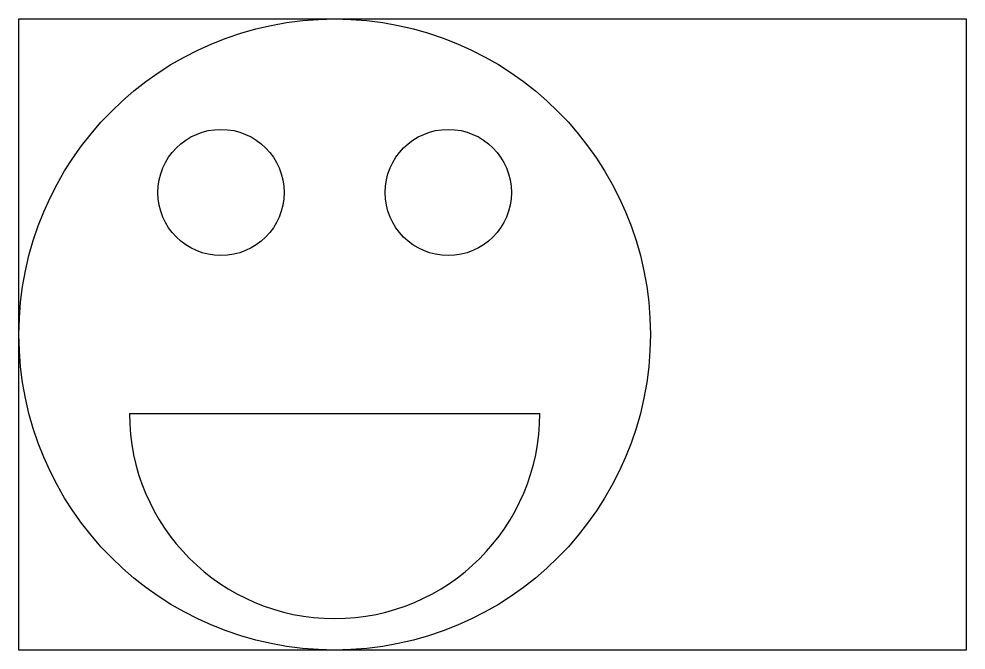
# Model space of a CAD drawing. Extents: x 0 to 300, y 0 to 200.
import ezdxf

# ---------------------------------------------------------------- set-up
doc = ezdxf.new("R2010")
doc.units = 0

msp = doc.modelspace()

# ---------------------------------------------------------------- linework, layer by layer
msp.add_line((35, 75), (165, 75))
for centre, radius in [((100, 100), 100), ((64, 145), 20), ((136, 145), 20)]:
    msp.add_circle(centre, radius)
msp.add_arc((100, 75), 65, 180, 360)
at = {"layer": '2'}
msp.add_lwpolyline([(0, 0), (0, 200), (300, 200), (300, 0)], close=True, dxfattribs=at)

doc.saveas('drawing.dxf')
